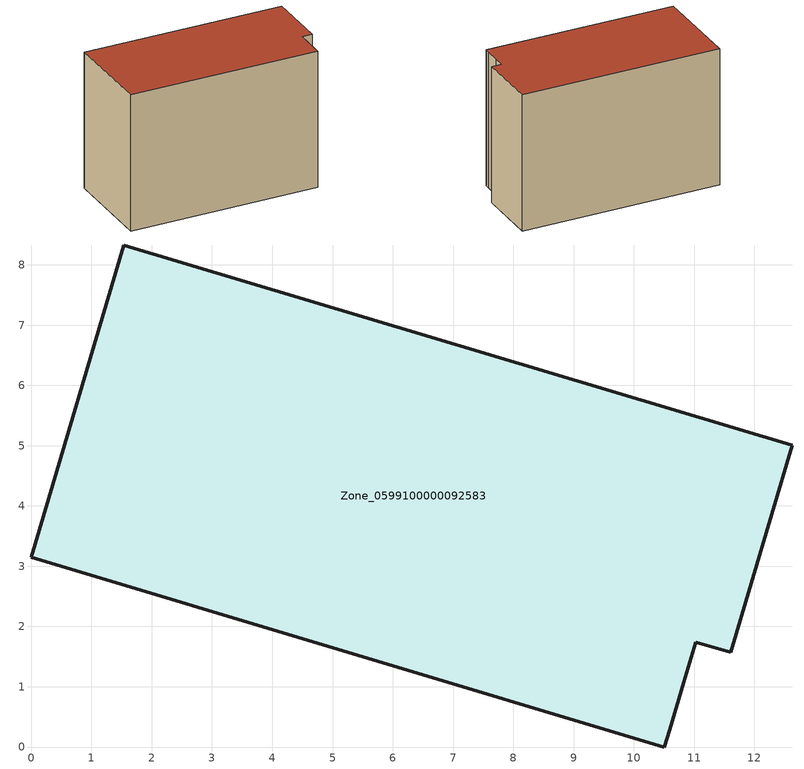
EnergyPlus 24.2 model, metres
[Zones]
Zone_0599100000092583
 floor ground (C_G): 0,3.15 1.54,8.33 12.63,5.01 11.61,1.57 11.03,1.74 10.83,1.07 10.6,0.29 10.51,0 z0
 wall outside (C_F): 1.54,8.33 0,3.15 10.51,0 10.6,0.29 10.83,1.07 11.03,1.74 11.61,1.57 12.63,5.01 1.54,8.33 z0:8.06
 roof outside (C_R): 10.6,0.29 10.83,1.07 11.03,1.74 11.61,1.57 12.63,5.01 1.54,8.33 0,3.15 10.51,0 z8.06
[BUILDING]
Pand.0599100000092583: North Axis=0; Terrain=City; Loads Convergence Tolerance Value=0.04; Temperature Convergence Tolerance Value=0.4; Solar Distribution=FullExterior; Maximum Number of Warmup Days=25; Minimum Number of Warmup Days=1
[Site:Location]
Rotterdam.The.Hague.AP_ZH_NLD Design_Conditions: Latitude=51.96; Longitude=4.45; Time Zone=1; Elevation=-4.5
[SITE:GROUNDTEMPERATURE:BUILDINGSURFACE]
18, 18, 18, 18, 18, 18, 18, 18, 18, 18, 18, 18
[MATERIAL] Thermal Absorptance=0.9; Solar Absorptance=0.7; Visible Absorptance=0.7
Name | Roughness | Thickness | Conductivity | Density | Specific Heat
G.TI.1975-1991 | MediumSmooth | 0.15 | 0.288461 | 540 | 1210
F.TI.1975-1991 | Rough | 0.3 | 0.230769 | 1920 | 840
R.TI.1975-1991 | MediumRough | 0.2 | 0.153846 | 1500 | 1000
[CONSTRUCTION]
C_G: G.TI.1975-1991
C_F: F.TI.1975-1991
C_R: R.TI.1975-1991
[ZONE]
Zone_0599100000092583: Type=1; Multiplier=1; Ceiling Height=Autocalculate; Volume=Autocalculate; Floor Area=autocalculate; Part of Total Floor Area=Yes
[ZONEINFILTRATION:DESIGNFLOWRATE]
Infil_Zone_0599100000092583: Zone or ZoneList or Space or SpaceList=Zone_0599100000092583; Schedule=AlwaysOn; Design Flow Rate Calculation Method=Flow/Area; Flow Rate per Floor Area=0.003; Constant Term Coefficient=1; Temperature Term Coefficient=0; Velocity Term Coefficient=0; Velocity Squared Term Coefficient=0
[HVACTEMPLATE:ZONE:IDEALLOADSAIRSYSTEM]
Zone_0599100000092583: Maximum Heating Supply Air Temperature=50; Minimum Cooling Supply Air Temperature=13; Maximum Heating Supply Air Humidity Ratio=0.0156; Minimum Cooling Supply Air Humidity Ratio=0.0077; Heating Limit=NoLimit; Cooling Limit=NoLimit; Dehumidification Control Type=ConstantSensibleHeatRatio; Cooling Sensible Heat Ratio=0.7; Dehumidification Setpoint=60; Humidification Control Type=None; Humidification Setpoint=30; Outdoor Air Method=None; Outdoor Air Flow Rate per Person=0.00944; Outdoor Air Flow Rate per Zone Floor Area=0; Outdoor Air Flow Rate per Zone=0; Demand Controlled Ventilation Type=None; Outdoor Air Economizer Type=NoEconomizer; Heat Recovery Type=None; Sensible Heat Recovery Effectiveness=0.7; Latent Heat Recovery Effectiveness=0.65
[ZONECONTROL:THERMOSTAT]
ThermostatControl_Zone_0599100000092583: Zone or ZoneList=Zone_0599100000092583; Control Type Schedule=DualSetpointControlType; Control 1=Thermostat_Zone_0599100000092583; Temperature Difference Between Cutout And Setpoint=0
[THERMOSTATSETPOINT:DUALSETPOINT]
Thermostat_Zone_0599100000092583: Heating Setpoint Temperature Schedule=HeatingSetpoint_Zone_0599100000092583; Cooling Setpoint Temperature Schedule=CoolingSetpoint_Zone_0599100000092583
[SCHEDULE:COMPACT]
HeatingSetpoint_Zone_0599100000092583: Through: 12/31, For: AllDays, Until: 24:00, 21
CoolingSetpoint_Zone_0599100000092583: Through: 12/31, For: AllDays, Until: 24:00, 24
DualSetpointControlType: Through: 12/31, For: AllDays, Until: 24:00, 4
AlwaysOn: Through: 12/31, For: AllDays, Until: 24:00, 1
